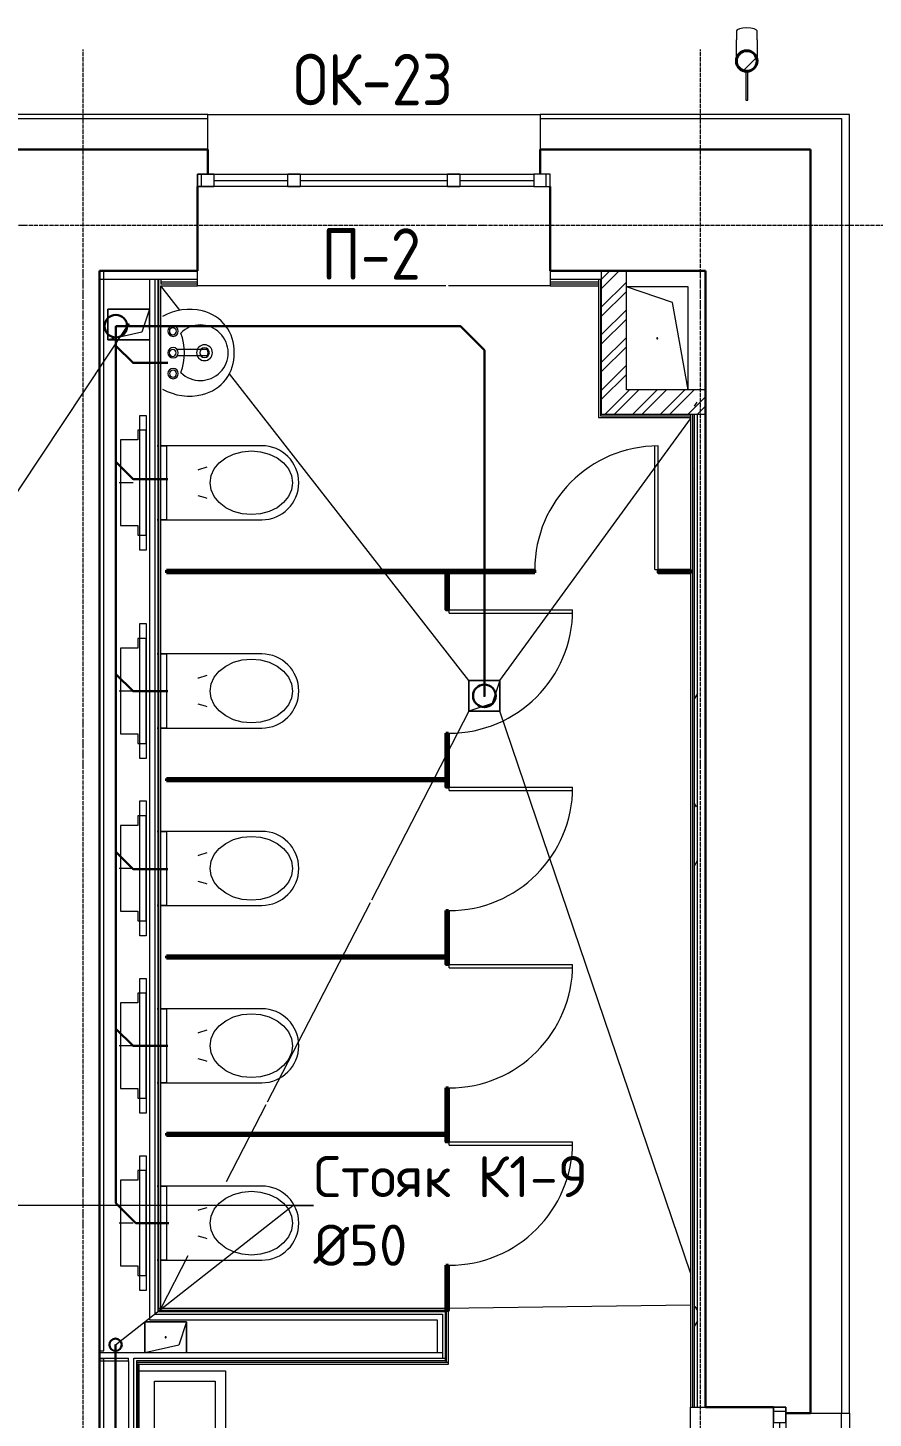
# Model space of a CAD drawing. Header units: millimetres. Extents: x -10178924 to 11692288, y -947381 to 58396.
# Drawn here: x 6881 to 10990, y -260532 to -253775 of the extents above; entities that cross this region are included whole.
import ezdxf
from ezdxf import colors
from ezdxf.entities.mleader import LeaderData, LeaderLine
from ezdxf.math import Vec2, Vec3

# ---------------------------------------------------------------- set-up
doc = ezdxf.new("R2010")
doc.units = ezdxf.units.MM
doc.linetypes.add('ADSK_Линия сетки', pattern=[25, 20, -2.5, 0, -2.5])
for name, color, linetype, lineweight in [('!К1', 32, 'Continuous', 30), ('_ Окна', 7, 'Continuous', 9), ('Выноски ВК', 7, 'Continuous', 0), ('Двери', 7, 'Continuous', 9), ('Двери открывание', 7, 'Continuous', 9), ('Марки окон', 7, 'Continuous', 20), ('Обобщенные модели', 7, 'Continuous', 18), ('Окна', 7, 'Continuous', 9), ('Оси', 253, 'Continuous', 9), ('Перекрытие', 7, 'Continuous', 18), ('Сантехника', 7, 'Continuous', 18), ('Стены внутренние', 7, 'Continuous', 18), ('Стены наружные', 7, 'Continuous', 18), ('Стены несущие', 7, 'Continuous', 30), ('Стены отделка', 7, 'Continuous', 30), ('Стены штриховка', 7, 'Continuous', 9), ('ШТРИХОВКА', 252, 'Continuous', 15)]:
    doc.layers.add(name, color=color, linetype=linetype, lineweight=lineweight)
doc.styles.add('GOST Common_2', font='GOST_Common.ttf', dxfattribs={"width": 0.9, "height": 250})
doc.styles.add('PDF ISOCPEUR', font='isocpeur.ttf')

# ---------------------------------------------------------------- blocks, each defined once
blk = doc.blocks.new('GM_Отверстие прямоугольное _в плите_ - Отверстие-V5-План 3-го этажа')
at = {"layer": 'Обобщенные модели'}
for p, q in [((-75, -75), (-75, 75)), ((-75, 75), (75, 75)), ((75, 75), (-75, 75)), ((-75, 75), (-75, -75)), ((-37.5, 37.5), (75, 75)), ((75, 75), (75, -75)), ((75, -75), (75, 75)), ((-75, -75), (-37.5, 37.5)), ((75, -75), (-75, -75)), ((-75, -75), (75, -75))]:
    blk.add_line(p, q, dxfattribs=at)
for start, end in [(360, 180), (180, 360), (60, 165), (300, 360), (195, 270)]:
    blk.add_arc((0, 0), 2.5, start, end, dxfattribs=at)
blk = doc.blocks.new('GM_Отверстие прямоугольное _в плите_ - Отверстие-1433035-План 3-го этажа')
at = {"layer": 'Обобщенные модели'}
for p, q in [((-101.2, -75), (-101.2, 75)), ((-101.2, 75), (-101.2, -75)), ((-63.7, 37.5), (101.2, 75)), ((101.2, 75), (101.2, -75)), ((101.2, -75), (101.2, 75)), ((-101.2, -75), (-63.7, 37.5)), ((101.2, -75), (-101.2, -75)), ((-101.2, -75), (101.2, -75))]:
    blk.add_line(p, q, dxfattribs=at)
for start, end in [(360, 180), (180, 360), (60, 165), (300, 360), (195, 270)]:
    blk.add_arc((0, 0), 2.5, start, end, dxfattribs=at)
blk = doc.blocks.new('GM_Отверстие прямоугольное _в плите_ - Отверстие-V6-План 3-го этажа')
at = {"layer": 'Обобщенные модели'}
for p, q in [((-101.2, -75), (-101.2, 75)), ((-101.2, 75), (101.2, 75)), ((101.2, 75), (-98.2, 75)), ((-63.7, 37.5), (101.2, 75)), ((101.2, 75), (101.2, -75)), ((101.2, -75), (101.2, 75)), ((-101.2, -75), (-63.7, 37.5)), ((-101.2, 22.2), (-101.2, -75)), ((101.2, -75), (-101.2, -75)), ((-101.2, -75), (101.2, -75))]:
    blk.add_line(p, q, dxfattribs=at)
for start, end in [(360, 180), (180, 360), (60, 165), (300, 360), (195, 270)]:
    blk.add_arc((0, 0), 2.5, start, end, dxfattribs=at)
blk = doc.blocks.new('GM_Отверстие прямоугольное _в плите_ - Отверстие-1433036-План 3-го этажа')
at = {"layer": 'Обобщенные модели'}
for p, q in [((-150, 250), (-150, -250)), ((-150, 250), (-75, -175)), ((-150, 250), (-150, -250)), ((-75, -175), (150, -250)), ((-150, -250), (150, -250)), ((-150, -250), (150, -250))]:
    blk.add_line(p, q, dxfattribs=at)
for start, end in [(0, 180), (180, 360), (240, 0), (0, 105), (195, 210)]:
    blk.add_arc((0, 0), 2.5, start, end, dxfattribs=at)
blk = doc.blocks.new('ADSK_Умывальник с 3 смесителемями - Умывальник-1755934-План 3-го этажа')
at = {"layer": 'Сантехника'}
for p, q in [((-1000, -420), (-1000, 0)), ((1000, 0), (1000, -420)), ((-950, -370), (-950, -75)), ((-950, -75), (950, -75)), ((950, -75), (950, -370)), ((-500, -180), (-443, -180)), ((0, -180), (57, -180)), ((500, -180), (557, -180)), ((950, -370), (-950, -370)), ((1000, -420), (-1000, -420))]:
    blk.add_line(p, q, dxfattribs=at)
for centre in [(-500, -180), (0, -180), (500, -180)]:
    blk.add_circle(centre, 30, dxfattribs=at)
blk = doc.blocks.new('окна_rehau_однопольное_фрамуга_сверху - 800х2240 _нов_ ОК-3_-4264339-План 3-го этажа')
at = {"layer": '_ Окна', "lineweight": 18}
for p, q in [((-420, 75), (-420, 135)), ((-420, 135), (-344, 135)), ((-344, 75), (-420, 75)), ((-344, 135), (-344, 75)), ((344, 135), (344, 75)), ((420, 135), (344, 135)), ((344, 75), (420, 75)), ((420, 75), (420, 135))]:
    blk.add_line(p, q, dxfattribs=at)
at = {"layer": '_ Окна'}
for p, q in [((-400, 75), (-400, 135)), ((-344, 105), (344, 105)), ((400, 75), (400, 135))]:
    blk.add_line(p, q, dxfattribs=at)
at = {"layer": 'Окна'}
for p, q in [((-420, 135), (-420, 75)), ((-344, 135), (-420, 135)), ((-420, 75), (-344, 75)), ((-344, 135), (344, 135)), ((344, 75), (-344, 75)), ((420, 135), (344, 135)), ((344, 75), (420, 75)), ((420, 75), (420, 135))]:
    blk.add_line(p, q, dxfattribs=at)
blk = doc.blocks.new('окно трехпол с фрамугой - 1675-2200_h___нов_ ок-23-2116831-План 3-го этажа')
at = {"layer": '_ Окна', "lineweight": 18}
for p, q in [((-857.5, 115), (-857.5, 175)), ((-857.5, 175), (-777.5, 175)), ((-777.5, 175), (-777.5, 115)), ((-417.5, 115), (-417.5, 175)), ((-417.5, 175), (-357.5, 175)), ((-357.5, 175), (-357.5, 115)), ((357.5, 115), (357.5, 175)), ((357.5, 175), (417.5, 175)), ((417.5, 175), (417.5, 115)), ((777.5, 175), (777.5, 115)), ((857.5, 175), (777.5, 175)), ((857.5, 115), (857.5, 175)), ((-777.5, 115), (-857.5, 115)), ((-357.5, 115), (-417.5, 115)), ((417.5, 115), (357.5, 115)), ((777.5, 115), (857.5, 115))]:
    blk.add_line(p, q, dxfattribs=at)
at = {"layer": '_ Окна'}
for p, q in [((-837.5, 115), (-837.5, 175)), ((-777.5, 145), (-417.5, 145)), ((-357.5, 145), (357.5, 145)), ((417.5, 145), (777.5, 145)), ((837.5, 115), (837.5, 175))]:
    blk.add_line(p, q, dxfattribs=at)
at = {"layer": 'Окна'}
for p, q in [((-857.5, 175), (-857.5, 115)), ((-777.5, 175), (-857.5, 175)), ((-777.5, 175), (-417.5, 175)), ((-357.5, 175), (-417.5, 175)), ((-357.5, 175), (357.5, 175)), ((417.5, 175), (357.5, 175)), ((417.5, 175), (777.5, 175)), ((857.5, 175), (777.5, 175)), ((857.5, 115), (857.5, 175)), ((-857.5, 115), (-777.5, 115)), ((-417.5, 115), (-777.5, 115)), ((-417.5, 115), (-357.5, 115)), ((357.5, 115), (-357.5, 115)), ((357.5, 115), (417.5, 115)), ((777.5, 115), (417.5, 115)), ((777.5, 115), (857.5, 115))]:
    blk.add_line(p, q, dxfattribs=at)
blk = doc.blocks.new('Водосток - Тип 1 _карниз больше 490мм_-5137789-План 3-го этажа')
at = {"layer": 'Обобщенные модели', "lineweight": 9}
h = blk.add_hatch(dxfattribs=at)
h.set_pattern_fill('FP_18', color=256, style=0, pattern_type=2)
h.set_pattern_definition([(45, (-10250, -20882.53), (-106.066, 106.066), [])])
h.paths.add_polyline_path([(125, 110), (146.7, 115), (164.1, 128.8), (173.7, 148.9), (173.7, 171.1), (164.1, 191.2), (146.7, 205), (125, 210), (102.5, 204.4), (85.9, 191.2), (76.3, 171.1), (76.3, 148.9), (85.9, 128.8), (103.3, 115), (122.2, 110.6)])
at = {"layer": 'Обобщенные модели'}
for p, q in [((75, 306.2), (75, 263.6)), ((175, 263.6), (175, 306.2)), ((120, 108.9), (120, -30)), ((130, -30), (130, 108.9)), ((120, -30), (130, -30))]:
    blk.add_line(p, q, dxfattribs=at)
at = {"layer": 'Обобщенные модели', "flags": 128}
for points in [[(75, 173), (75, 174.3), (75, 177), (75, 179.8), (75, 182.9), (75, 186.2), (75, 189.7), (75, 193.4), (75, 197.2), (75, 201.3), (75, 205.5), (75, 209.9), (75, 214.4), (75, 219.1), (75, 224), (75, 229), (75, 234.1), (75, 239.3), (75, 244.6), (75, 250.1), (75, 255.6), (75, 261.3), (75, 263.6)], [(175, 263.6), (175, 258), (175, 252.4), (175, 246.9), (175, 241.5), (175, 236.2), (175, 231.1), (175, 226), (175, 221.1), (175, 216.4), (175, 211.8), (175, 207.3), (175, 203), (175, 198.9), (175, 194.9), (175, 191.2), (175, 187.6), (175, 184.3), (175, 181.1), (175, 178.1), (175, 175.4), (175, 173)]]:
    blk.add_lwpolyline(points, dxfattribs=at)
at = {"layer": 'Обобщенные модели'}
for start, end in [(90, 270), (270, 90)]:
    blk.add_arc((125, 160), 52, start, end, dxfattribs=at)
at = {"layer": 'Обобщенные модели', "lineweight": 40}
for start, end in [(90, 270), (270, 90)]:
    blk.add_arc((125, 160), 50, start, end, dxfattribs=at)
at = {"layer": 'Обобщенные модели'}
for start_param, end_param in [(4.712389, 6.283185), (3.141593, 4.712389)]:
    blk.add_ellipse((125, 306.2), major_axis=(-50, 0), ratio=0.309017, start_param=start_param, end_param=end_param, dxfattribs=at)
blk = doc.blocks.new('131_Сантехническая перегородка - СП-3 4-3867706-План 2-го этажа')
at = {"layer": 'Обобщенные модели', "lineweight": 40}
for p, q in [((1370, 8), (0, 8)), ((0, 8), (0, -4)), ((1370, -4), (1370, 8)), ((0, -4), (1370, -4))]:
    blk.add_line(p, q, dxfattribs=at)
blk = doc.blocks.new('131_Сантехническая перегородка_Дверь - СД-1-3905256-План 2-го этажа')
at = {"layer": 'Двери'}
for p, q in [((784, -8), (800, -8)), ((784, -8), (784, -608)), ((800, -8), (800, -608)), ((784, -608), (800, -608))]:
    blk.add_line(p, q, dxfattribs=at)
at = {"layer": 'Двери открывание'}
blk.add_arc((800, -8), 600, 180, 270, dxfattribs=at)
at = {"layer": 'Обобщенные модели', "lineweight": 40}
blk.add_line((200, -4), (200, 8), dxfattribs=at)
blk.add_lwpolyline([(200, 8), (-20, 8), (-20, -4), (200, -4)], dxfattribs=at)
blk.add_lwpolyline([(800, -4), (842, -4), (842, 8), (800, 8)], close=True, dxfattribs=at)
blk = doc.blocks.new('SND_Унитаз_Jika_Olymp_с_инсталяцией - Унитаз_ выпуск прямой_ установка на пол_693х360х360_ PN30_12_ ХВ резьба HP DN15_ К гл_ кон П DN100-701491-План 2-го этажа')
at = {"layer": 'Сантехника'}
for p, q in [((0, -61.7), (0, 6.3)), ((-208, 0), (-208, -85)), ((208, 0), (-208, 0)), ((208, -85), (208, 0)), ((-327.5, -94), (327.5, -94)), ((-327.5, -125), (-327.5, -94)), ((327.5, -125), (-327.5, -125)), ((-255, -85), (-255, -125)), ((-208, -85), (-255, -85)), ((-255, -125), (255, -125)), ((255, -85), (208, -85)), ((255, -125), (255, -85)), ((327.5, -94), (327.5, -125)), ((-180, -179), (-180, -181.2)), ((-180, -181.2), (-180, -179)), ((-180, -196.4), (-180, -687.1)), ((-180, -224), (-180, -196.4)), ((180, -181.2), (180, -179)), ((180, -179), (180, -181.2)), ((180, -687.1), (180, -196.4)), ((180, -196.4), (180, -224)), ((180, -224), (-180, -224))]:
    blk.add_line(p, q, dxfattribs=at)
at = {"layer": 'Сантехника', "flags": 128}
for points in [[(-61.7, -376.2), (-71.7, -411.6), (-75, -420.3)], [(75, -420.3), (62.3, -378.9), (61.7, -376.2)], [(0, -836.5), (-34.5, -831.5), (-67.3, -816.7), (-96.6, -792.9), (-121.2, -761.2), (-139.7, -723.3), (-151.1, -681), (-155, -636.5), (-151.1, -592), (-139.7, -549.7), (-121.2, -511.8), (-96.6, -480.1), (-67.3, -456.3), (-34.5, -441.5), (0, -436.5)], [(0, -436.5), (34.5, -441.5), (67.3, -456.3), (96.6, -480.1), (121.2, -511.8), (139.7, -549.7), (151.1, -592), (155, -636.5), (151.1, -681), (139.7, -723.3), (121.2, -761.2), (96.6, -792.9), (67.3, -816.7), (34.5, -831.5), (0, -836.5)]]:
    blk.add_lwpolyline(points, dxfattribs=at)
at = {"layer": 'Сантехника'}
blk.add_arc((0, -687.1), 180, 180, 360, dxfattribs=at)
blk = doc.blocks.new('Sink - Cloakroom - 440 x 350mm-V6-План 1-го этажа')
at = {"layer": 'Сантехника'}
for p, q in [((-15, -214.9), (-15, -70.7)), ((15, -214.9), (15, -70.7))]:
    blk.add_line(p, q, dxfattribs=at)
for centre, radius, start, end in [((53.3, -130.8), 264.4, 150.36495, 193.63505), ((-53.3, -130.8), 264.4, 346.36495, 29.63505), ((53.3, -130.8), 264.4, 150.36495, 193.63505), ((-101.3, -50.7), 25, 0, 180), ((-101.3, -50.7), 25, 180, 0), ((-101.3, -50.7), 17, 360, 180), ((-101.3, -50.7), 17, 180, 360), ((0, -50.7), 25, 0, 180), ((0, -50.7), 25, 180, 0), ((-0.8, -49.2), 16.8, 90, 270), ((-0.8, -49.2), 16.8, 270, 90), ((104.3, -50.7), 25, 360, 180), ((104.3, -50.7), 25, 180, 360), ((104.3, -49.7), 17, 360, 180), ((104.3, -49.7), 17, 180, 360), ((-53.3, -130.8), 264.4, 346.36495, 29.63505), ((0, -183.6), 135, 135.46291, 45.05561), ((-1.6, 160.3), 266.6, 249.19864, 291.31988), ((-5.9, -145.1), 203.5, 193.63505, 271.65578), ((-5.9, -145.1), 203.5, 193.63505, 271.65578), ((0, -203.6), 38.6, 360, 180), ((0, -203.6), 23.5, 360, 180), ((5.9, -145.1), 203.5, 268.34422, 346.36495), ((5.9, -145.1), 203.5, 268.34422, 346.36495), ((0, -203.6), 38.6, 180, 360), ((0, -203.6), 23.5, 180, 360)]:
    blk.add_arc(centre, radius, start, end, dxfattribs=at)
blk.add_ellipse((0, -214.9), major_axis=(-15, 0), ratio=0.428525, start_param=0, end_param=3.141593, dxfattribs=at)
blk = doc.blocks.new('3 этаж')
h = blk.add_hatch()
h.set_pattern_fill('ANSI32', color=256, scale=10)
h.set_pattern_definition([(45, (-4e-11, -184652.27), (-67.35192, 67.35192), []), (45, (44.9, -184652.27), (-67.35192, 67.35192), [])])
h.paths.add_polyline_path([(9790, -164629.7), (9670, -164629.7), (9670, -165327.7), (10175, -165327.7), (10175, -165207.7), (9790, -165207.7)])
at = {"layer": 'Стены внутренние', "lineweight": 9}
h = blk.add_hatch(dxfattribs=at)
h.set_pattern_fill('FP_5', color=256, style=0, pattern_type=2)
h.set_pattern_definition([(0, (-4e-11, -184652.27), (406.4, 101.6), [33.528, -271.272, 33.528, -271.272, -1625.6]), (0, (-4e-11, -184652.27), (406.4, 101.6), [-609.6, 33.528, -576.072, 33.528, -271.272, -711.2]), (0, (-4e-11, -184652.27), (406.4, 101.6), [-1524, 33.528, -169.672, 33.528, -474.472]), (120, (152.4, -184601.47), (-291.1882, 301.15272), [33.528, -271.272, 33.528, -271.272, -1625.6]), (120, (152.4, -184601.47), (-291.1882, 301.15272), [-609.6, 33.528, -576.072, 33.528, -271.272, -711.2]), (120, (152.4, -184601.47), (-291.1882, 301.15272), [-1524, 33.528, -169.672, 33.528, -474.472]), (240, (203.2, -184398.27), (-115.2118, -402.75272), [33.528, -271.272, 33.528, -271.272, -1625.6]), (240, (203.2, -184398.27), (-115.2118, -402.75272), [-609.6, 33.528, -576.072, 33.528, -271.272, -711.2]), (240, (203.2, -184398.27), (-115.2118, -402.75272), [-1524, 33.528, -169.672, 33.528, -474.472])])
h.paths.add_polyline_path([(10120, -172009), (10135, -172009), (10135, -170992.3), (10120, -170992.3), (10120, -171998.5)])
h.paths.add_polyline_path([(10135, -170151.3), (10135, -165260.3), (10120, -165260.3), (10120, -170151.3)])
at = {"layer": 'Двери'}
for p, q in [((9929.1, -166080.2), (9929.1, -165480.2)), ((9945.1, -166080.2), (9945.1, -165480.2)), ((9929.1, -166080.2), (9945.1, -166080.2)), ((8929, -166292.2), (8929, -166276.2)), ((8929, -166276.2), (9529, -166276.2)), ((8929, -166292.2), (9529, -166292.2))]:
    blk.add_line(p, q, dxfattribs=at)
at = {"layer": 'Двери открывание'}
for centre, start, end in [((9945.1, -166080.2), 90, 180), ((8929, -166276.2), 270, 0)]:
    blk.add_arc(centre, 600, start, end, dxfattribs=at)
at = {"layer": 'Обобщенные модели', "lineweight": 40}
blk.add_line((8925, -166876.2), (8913, -166876.2), dxfattribs=at)
for points in [[(9345.1, -166096.2), (8925, -166096.2), (8925, -166084.2), (9345.1, -166084.2)], [(9945.1, -166084.2), (10102.1, -166084.2), (10102.1, -166096.2), (9945.1, -166096.2)], [(8925, -166276.2), (8925, -166096.2), (8913, -166096.2), (8913, -166276.2)]]:
    blk.add_lwpolyline(points, close=True, dxfattribs=at)
blk.add_lwpolyline([(8913, -166876.2), (8913, -167096.2), (8925, -167096.2), (8925, -166876.2)], dxfattribs=at)
at = {"layer": 'Оси', "linetype": 'ADSK_Линия сетки'}
for p, q in [((7149.6, -188334.9), (7149.6, -163554.3)), ((10149.6, -188334.9), (10149.6, -163554.3)), ((-10559.1, -164407.3), (56004.9, -164407.3))]:
    blk.add_line(p, q, dxfattribs=at)
at = {"layer": 'Перекрытие'}
for p, q in [((7619.4, -164820.4), (7527.5, -164702.7)), ((9025, -166619.7), (7860.8, -165129.4)), ((9175, -166619.7), (10102.2, -165347.7)), ((9025, -166769.7), (8551.1, -167688.2)), ((10102, -169498.7), (9175, -166769.7)), ((8544.9, -167700.2), (8044.5, -168670.2)), ((8038.3, -168682.2), (7845.4, -169056)), ((7659.6, -169416), (7527.5, -169672.2)), ((10102, -169655.4), (8905, -169672.2))]:
    blk.add_line(p, q, dxfattribs=at)
at = {"layer": 'Стены внутренние'}
for p, q in [((8913, -164702.7), (7705.4, -164702.7)), ((9420.4, -164702.7), (8925, -164702.7)), ((10102, -170991.3), (10102, -170151.3))]:
    blk.add_line(p, q, dxfattribs=at)
at = {"layer": 'Стены наружные'}
for p, q in [((7755.4, -163869.7), (9370.4, -163869.7)), ((10835, -170951.3), (10835, -170181.3)), ((10875, -170181.3), (10875, -170951.3))]:
    blk.add_line(p, q, dxfattribs=at)
at = {"layer": 'Стены несущие'}
for p, q in [((5803.8, -164039.7), (7755.4, -164039.7)), ((7755.4, -164159.7), (7755.4, -164039.7)), ((9370.4, -164039.7), (10685, -164039.7)), ((9370.4, -164039.7), (9370.4, -164159.7)), ((10685, -164039.7), (10685, -170181.3)), ((7705.4, -164629.7), (7705.4, -164219.7)), ((9420.4, -164219.7), (9420.4, -164629.7)), ((7230, -164629.7), (7705.4, -164629.7)), ((7230, -172064), (7230, -164629.7)), ((10175, -164629.7), (9420.4, -164629.7)), ((10175, -170151.3), (10175, -164629.7)), ((10175, -170151.3), (10505, -170151.3)), ((10565, -170181.3), (10685, -170181.3))]:
    blk.add_line(p, q, dxfattribs=at)
at = {"layer": 'Стены отделка', "lineweight": 9}
for p, q in [((7755.4, -163869.7), (5803.8, -163869.7)), ((7755.4, -164039.7), (7755.4, -163869.7)), ((10875, -163869.7), (9370.4, -163869.7)), ((9370.4, -163869.7), (9370.4, -164039.7)), ((9370.4, -163889.7), (9371.4, -163889.7)), ((10685, -163889.7), (10835, -163889.7)), ((10835, -163889.7), (10835, -170181.3)), ((10875, -170181.3), (10875, -163869.7)), ((9370.4, -164039.7), (9370.4, -164039.7)), ((7230, -164669.7), (7527.5, -164669.7)), ((7250, -169877.2), (7250, -164629.7)), ((7472.5, -164669.7), (7472.5, -169727.5)), ((7512.5, -164669.7), (7512.5, -169687.2)), ((7705.4, -164702.7), (7705.4, -164629.7)), ((9420.4, -164629.7), (9420.4, -164702.7)), ((9421.4, -164669.7), (9420.4, -164669.7)), ((9790, -165207.7), (9790, -164629.7)), ((7527.5, -169672.5), (7527.5, -164702.7)), ((7527.5, -164702.7), (7705.4, -164702.7)), ((9420.4, -164702.7), (9655, -164702.7)), ((10175, -165207.7), (9790, -165207.7)), ((10102, -165327.7), (10102, -170151.3)), ((7472.5, -169727.5), (7512.5, -169727.5)), ((8925, -169672.2), (7512.5, -169672.2)), ((7512.5, -169672.5), (7527.5, -169672.5)), ((7512.5, -169687.2), (8910, -169687.2)), ((7512.5, -169727.5), (7512.5, -169727.2)), ((7512.5, -169727.2), (8870, -169727.2)), ((8870, -169726.9), (8870, -169886.9)), ((8910, -169686.9), (8910, -169926.9)), ((8925, -169941.9), (8925, -169671.9)), ((7230, -169877.2), (7250, -169877.2)), ((8897, -169887.2), (7230, -169887.2)), ((7250, -169917.2), (7230, -169917.2)), ((7230, -169927.2), (7370, -169927.2)), ((7250, -172049), (7250, -169917.2)), ((7370, -169927.2), (7370, -172049)), ((8916, -169927.2), (7410, -169927.2)), ((7410, -169927.2), (7410, -172024)), ((7422, -169942.2), (8925, -169942.2)), ((7422, -172009), (7422, -169942.2)), ((10102, -170151.3), (10175, -170151.3)), ((10685, -170181.3), (10875, -170181.3))]:
    blk.add_line(p, q, dxfattribs=at)
for points in [[(9655, -164669.7), (9655, -165342.7), (10102, -165342.7)], [(10175, -165327.7), (9670, -165327.7), (9670, -164629.7)]]:
    blk.add_lwpolyline(points, dxfattribs=at)
at = {"layer": 'Стены штриховка'}
for p, q in [((5804.8, -163889.7), (7755.4, -163889.7)), ((9371.4, -163889.7), (10685, -163889.7)), ((7499.5, -169700.2), (7499.5, -164669.7)), ((7518.5, -169672.5), (7518.5, -164669.7)), ((7527.5, -164669.7), (7705.4, -164669.7)), ((7527.5, -164669.7), (7527.5, -164693.7)), ((9421.4, -164669.7), (9670, -164669.7)), ((7705.4, -164684.7), (7527.5, -164684.7)), ((7705.4, -164693.7), (7527.5, -164693.7)), ((9655, -164684.7), (9420.4, -164684.7)), ((9655, -164693.7), (9420.4, -164693.7)), ((10111, -165327.7), (10111, -170151.3)), ((10120, -165327.7), (10120, -170151.3)), ((10135, -170151.3), (10135, -165327.7)), ((7499.5, -169700.2), (8897, -169700.2)), ((8916, -169681.2), (7512.5, -169681.2)), ((8897, -169699.9), (8897, -169913.9)), ((8916, -169932.9), (8916, -169680.9)), ((7230, -169914.2), (7370, -169914.2)), ((7370, -169927.2), (7370, -169914.2)), ((7397, -169914.2), (8910, -169914.2)), ((7397, -172037), (7397, -169914.2)), ((7410, -169933.2), (8925, -169933.2)), ((7422, -169942.2), (7410, -169942.2)), ((7416, -172009), (7416, -169942.2))]:
    blk.add_line(p, q, dxfattribs=at)
blk.add_lwpolyline([(9664, -164669.7), (9664, -165333.7), (10102, -165333.7)], dxfattribs=at)
at = {"layer": 'Обобщенные модели'}
for name, p in [('Водосток - Тип 1 _карниз больше 490мм_-5137789-План 3-го этажа', (10250, -163769.7)), ('131_Сантехническая перегородка - СП-3 4-3867706-План 2-го этажа', (7555, -166092.2)), ('131_Сантехническая перегородка - СП-3 4-3867706-План 2-го этажа', (7555, -167104.2)), ('131_Сантехническая перегородка - СП-3 4-3867706-План 2-го этажа', (7555, -167966.2)), ('131_Сантехническая перегородка - СП-3 4-3867706-План 2-го этажа', (7555, -168828.2))]:
    blk.add_blockref(name, p, dxfattribs=at)
for name, p, rotation in [('GM_Отверстие прямоугольное _в плите_ - Отверстие-1433036-План 3-го этажа', (9940, -164957.7), 180), ('GM_Отверстие прямоугольное _в плите_ - Отверстие-V6-План 3-го этажа', (7371.2, -164890.3), 180), ('GM_Отверстие прямоугольное _в плите_ - Отверстие-V5-План 3-го этажа', (9100, -166694.7), 180), ('131_Сантехническая перегородка_Дверь - СД-1-3905256-План 2-го этажа', (8921, -167938.2), 90), ('131_Сантехническая перегородка_Дверь - СД-1-3905256-План 2-го этажа', (8921, -168800.2), 90), ('131_Сантехническая перегородка_Дверь - СД-1-3905256-План 2-го этажа', (8921, -169662.2), 90), ('GM_Отверстие прямоугольное _в плите_ - Отверстие-1433035-План 3-го этажа', (7551.2, -169812.2), 180)]:
    blk.add_blockref(name, p, dxfattribs=dict(at, rotation=rotation))
at = {"layer": 'Окна'}
blk.add_blockref('окно трехпол с фрамугой - 1675-2200_h___нов_ ок-23-2116831-План 3-го этажа', (8562.9, -164334.7), dxfattribs=at)
at = {"layer": 'Окна', "rotation": 270}
blk.add_blockref('окна_rehau_однопольное_фрамуга_сверху - 800х2240 _нов_ ОК-3_-4264339-План 3-го этажа', (10430, -170571.3), dxfattribs=at)
at = {"layer": 'Сантехника', "rotation": 90}
for name, p in [('Sink - Cloakroom - 440 x 350mm-V6-План 1-го этажа', (7536.3, -165027.2)), ('SND_Унитаз_Jika_Olymp_с_инсталяцией - Унитаз_ выпуск прямой_ установка на пол_693х360х360_ PN30_12_ ХВ резьба HP DN15_ К гл_ кон П DN100-701491-План 2-го этажа', (7331, -165659.2)), ('SND_Унитаз_Jika_Olymp_с_инсталяцией - Унитаз_ выпуск прямой_ установка на пол_693х360х360_ PN30_12_ ХВ резьба HP DN15_ К гл_ кон П DN100-701491-План 2-го этажа', (7331, -166671.2)), ('SND_Унитаз_Jika_Olymp_с_инсталяцией - Унитаз_ выпуск прямой_ установка на пол_693х360х360_ PN30_12_ ХВ резьба HP DN15_ К гл_ кон П DN100-701491-План 2-го этажа', (7331, -167533.2)), ('SND_Унитаз_Jika_Olymp_с_инсталяцией - Унитаз_ выпуск прямой_ установка на пол_693х360х360_ PN30_12_ ХВ резьба HP DN15_ К гл_ кон П DN100-701491-План 2-го этажа', (7331, -168395.2)), ('SND_Унитаз_Jika_Olymp_с_инсталяцией - Унитаз_ выпуск прямой_ установка на пол_693х360х360_ PN30_12_ ХВ резьба HP DN15_ К гл_ кон П DN100-701491-План 2-го этажа', (7331, -169257.2)), ('ADSK_Умывальник с 3 смесителемями - Умывальник-1755934-План 3-го этажа', (7422, -170975.6))]:
    blk.add_blockref(name, p, dxfattribs=at)
at = {"layer": 'Марки окон', "lineweight": 9, "char_height": 250, "attachment_point": 5, "line_spacing_factor": 1.022766, "style": 'GOST Common_2'}
for s, insert, width in [('\\pxqc,t1.8,3.6,5.4,7.2,9,10.8,12.6,14.4,16.2,18,19.8,21.6,23.4,25.2,27,28.8,30.6,32.4,34.2,36,37.8,39.6,41.4,43.2,45,46.8,48.6,50.4,52.2,54,55.8,57.6;{ОК-23}', (8559.3, -163700), 845.1), ('\\pxqc,t1.8,3.6,5.4,7.2,9,10.8,12.6,14.4,16.2,18,19.8,21.6,23.4,25.2,27,28.8,30.6,32.4,34.2,36,37.8,39.6,41.4,43.2,45,46.8,48.6,50.4,52.2,54,55.8,57.6;{П-2}', (8550, -164547.4), 505.8)]:
    blk.add_mtext(s, dxfattribs=dict(at, insert=insert, width=width))
blk = doc.blocks.new('_None')

msp = doc.modelspace()

# ---------------------------------------------------------------- linework, layer by layer
at = {"layer": '!К1'}
for points in [[(7309.3, -255224.7), (7309.3, -259486.5), (7406.9, -259584), (7567.3, -259584)], [(9100, -257024), (9100, -255562.6), (9100, -255341.6), (8983.2, -255224.7), (7309.3, -255224.7)], [(7309.3, -255320.1), (7392.9, -255403.7), (7561.1, -255403.7)], [(7309.3, -255884.5), (7392.9, -255968.1), (7561.1, -255968.1)], [(7309.3, -256915.7), (7392.9, -256999.3), (7561.1, -256999.3)], [(7309.3, -257780.1), (7392.9, -257863.7), (7561.1, -257863.7)], [(7309.3, -258639.1), (7392.9, -258722.7), (7561.1, -258722.7)], [(7307.7, -260174), (7307.7, -261733.6)]]:
    msp.add_lwpolyline(points, dxfattribs=at)
for centre, radius in [((7309.3, -255224.7), 55), ((9100, -257021.5), 55), ((7307.7, -260174.8), 30), ((7307.7, -260174.8), 30)]:
    msp.add_circle(centre, radius, dxfattribs=at)

# ---------------------------------------------------------------- block references
at = {"layer": 'ШТРИХОВКА'}
msp.add_blockref('3 этаж', (0, -90326.7), dxfattribs=at)

# ---------------------------------------------------------------- leaders
at = {"layer": 'Выноски ВК', "ltscale": 50}
ml = msp.add_multileader_mtext('Standard', dxfattribs=at)
ml.set_content('Стояк К1-8 ^J%%C110', color=256, style='PDF ISOCPEUR')
ml.set_leader_properties(color=256, linetype='ByLayer', lineweight=-1)
ml.set_arrow_properties(name='NONE')
ml.build(insert=Vec2(0, 0))
ml.multileader.update_dxf_attribs({"text_left_attachment_type": 6, "text_right_attachment_type": 6, "dogleg_length": 100, "arrow_head_size": 300})
ctx = ml.context
ctx.base_point, ctx.char_height, ctx.arrow_head_size, ctx.landing_gap_size, ctx.plane_origin = Vec3(5145, -256366.4), 200, 300, 0, Vec3(124.3, -251504.8)
ctx.left_attachment, ctx.right_attachment = 6, 6
notes = []
notes.append((ctx, [(1, (1, 1, 0), (6605, -256366.4), (-1, 0), 100, [(1, [(7368.7, -255217)], 0, [])])]))
ctx.mtext.insert, ctx.mtext.flow_direction = Vec3(5145, -256126.4), 5
ml = msp.add_multileader_mtext('Standard', dxfattribs=at)
ml.set_content('Стояк К1-9 ^J%%C50', color=256, style='PDF ISOCPEUR')
ml.set_leader_properties(color=256, linetype='ByLayer', lineweight=-1)
ml.set_arrow_properties(name='NONE')
ml.build(insert=Vec2(0, 0))
ml.multileader.update_dxf_attribs({"text_left_attachment_type": 6, "text_right_attachment_type": 6, "dogleg_length": 100, "arrow_head_size": 300})
ctx = ml.context
ctx.base_point, ctx.char_height, ctx.arrow_head_size, ctx.landing_gap_size, ctx.plane_origin = Vec3(8269.3, -259497.9), 200, 300, 0, Vec3(63.4, -256462.6)
ctx.left_attachment, ctx.right_attachment = 6, 6
notes.append((ctx, [(0, (1, 1, 0), (8169.3, -259497.9), (1, 0), 100, [(1, [(7307.7, -260174.8)], 0, [])])]))
ctx.mtext.insert, ctx.mtext.flow_direction = Vec3(8269.3, -259257.9), 5
for ctx, leaders in notes:
    for number, flags, end, landing, length, lines in leaders:
        leader = LeaderData()
        leader.index, (leader.has_last_leader_line, leader.has_dogleg_vector, leader.attachment_direction) = number, flags
        leader.last_leader_point, leader.dogleg_vector, leader.dogleg_length = Vec3(end), Vec3(landing), length
        for number, points, colour, breaks in lines:
            line = LeaderLine()
            line.index, line.vertices, line.color, line.breaks = number, Vec3.list(points), colors.encode_raw_color(colour), breaks
            leader.lines.append(line)
        ctx.leaders.append(leader)

doc.saveas('drawing.dxf')
